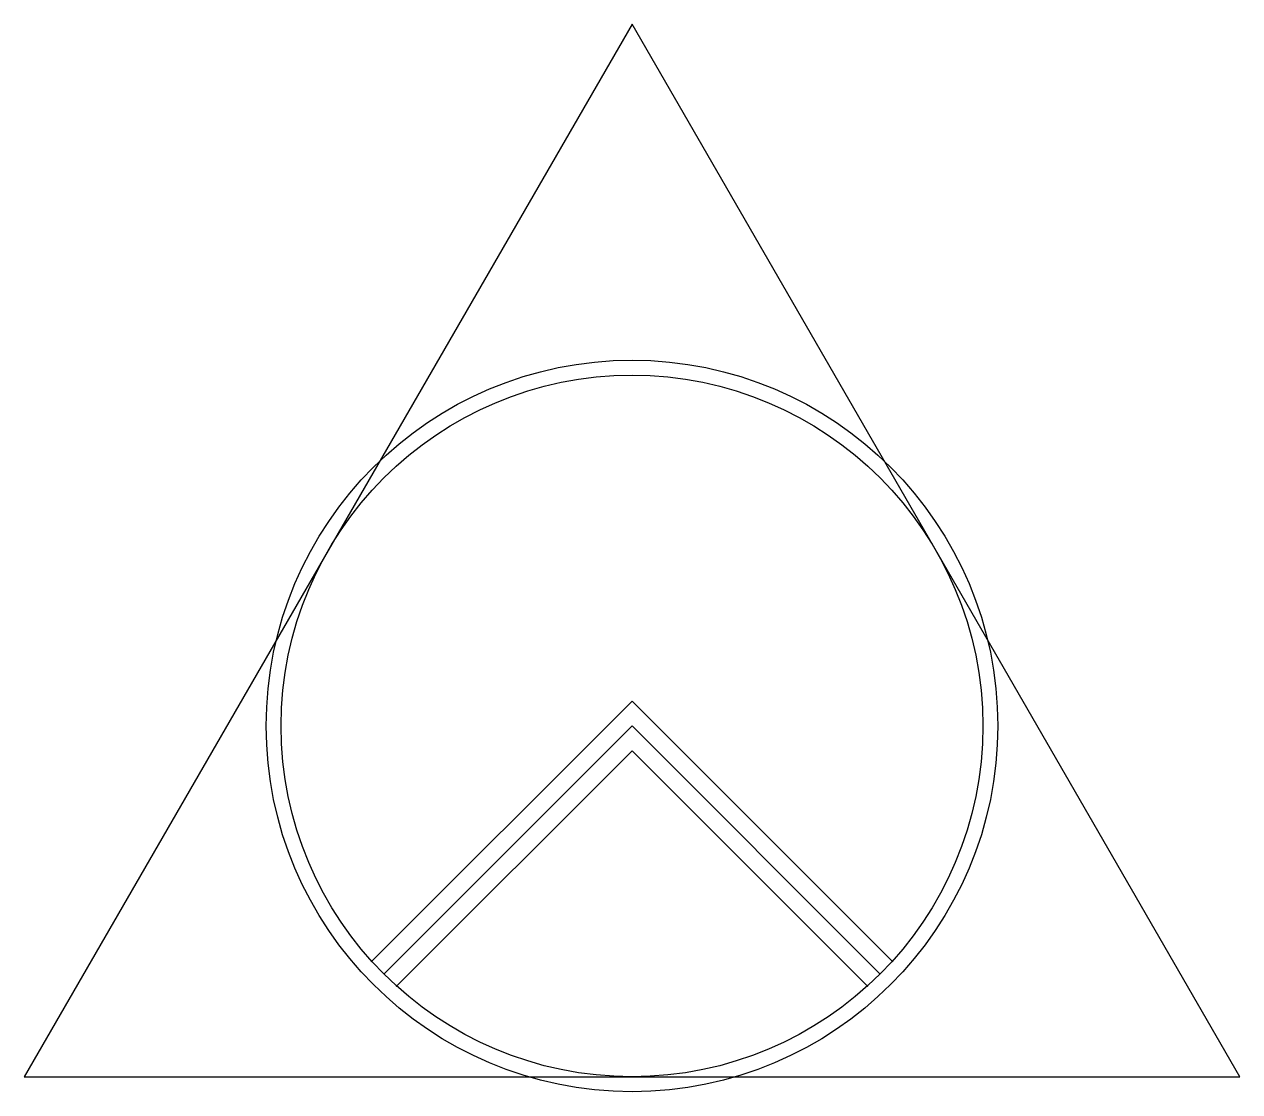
# Model space of a CAD drawing. Header units: feet. Extents: x -0.87 to 0.87, y -0.52 to 1.
import ezdxf

# ---------------------------------------------------------------- set-up
doc = ezdxf.new("R2010")
doc.units = ezdxf.units.FT
doc.header["$MEASUREMENT"] = 0
doc.layers.add('3DFACE', color=7, linetype='Continuous')

msp = doc.modelspace()

# ---------------------------------------------------------------- linework, layer by layer
at = {"elevation": 0.99}
msp.add_lwpolyline([(0, 1), (-0.866, -0.5), (0.866, -0.5)], close=True, dxfattribs=at)
at = {"elevation": 1.0001}
for points in [[(0.3712, -0.3359), (0, 0.0354), (-0.3712, -0.3359)], [(0.3536, -0.3536), (0, 0), (-0.3536, -0.3536)], [(0.3359, -0.3712), (0, -0.0354), (-0.3359, -0.3712)]]:
    msp.add_lwpolyline(points, dxfattribs=at)
msp.add_circle((0, 0, 1.0001), 0.5)
at = {"layer": '3DFACE'}
msp.add_circle((0, 0, 1), 0.5213, dxfattribs=at)
at = {"layer": 'Defpoints'}
msp.add_point((0, 0), dxfattribs=at)

doc.saveas('drawing.dxf')
